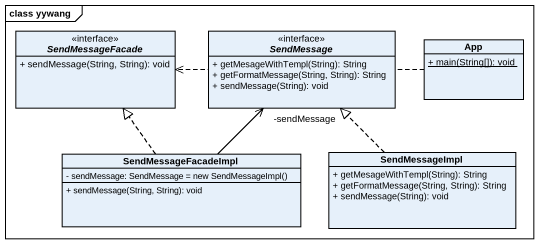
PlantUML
@startuml
mainframe class yywang
hide circle
hide empty members
skinparam classAttributeIconSize 0
interface SendMessageFacade <<interface>> {
  + sendMessage(String, String): void
}
interface SendMessage <<interface>> {
  + getMesageWithTempl(String): String
  + getFormatMessage(String, String): String
  + sendMessage(String): void
}
class App {
  {static} + main(String[]): void
}
class SendMessageFacadeImpl {
  {field} - sendMessage: SendMessage = new SendMessageImpl()
  + sendMessage(String, String): void
}
class SendMessageImpl {
  + getMesageWithTempl(String): String
  + getFormatMessage(String, String): String
  + sendMessage(String): void
}
App .left.> SendMessageFacade
SendMessageFacadeImpl .up.|> SendMessageFacade
SendMessageFacadeImpl -up-> "-sendMessage" SendMessage
SendMessageImpl .up.|> SendMessage
@enduml
